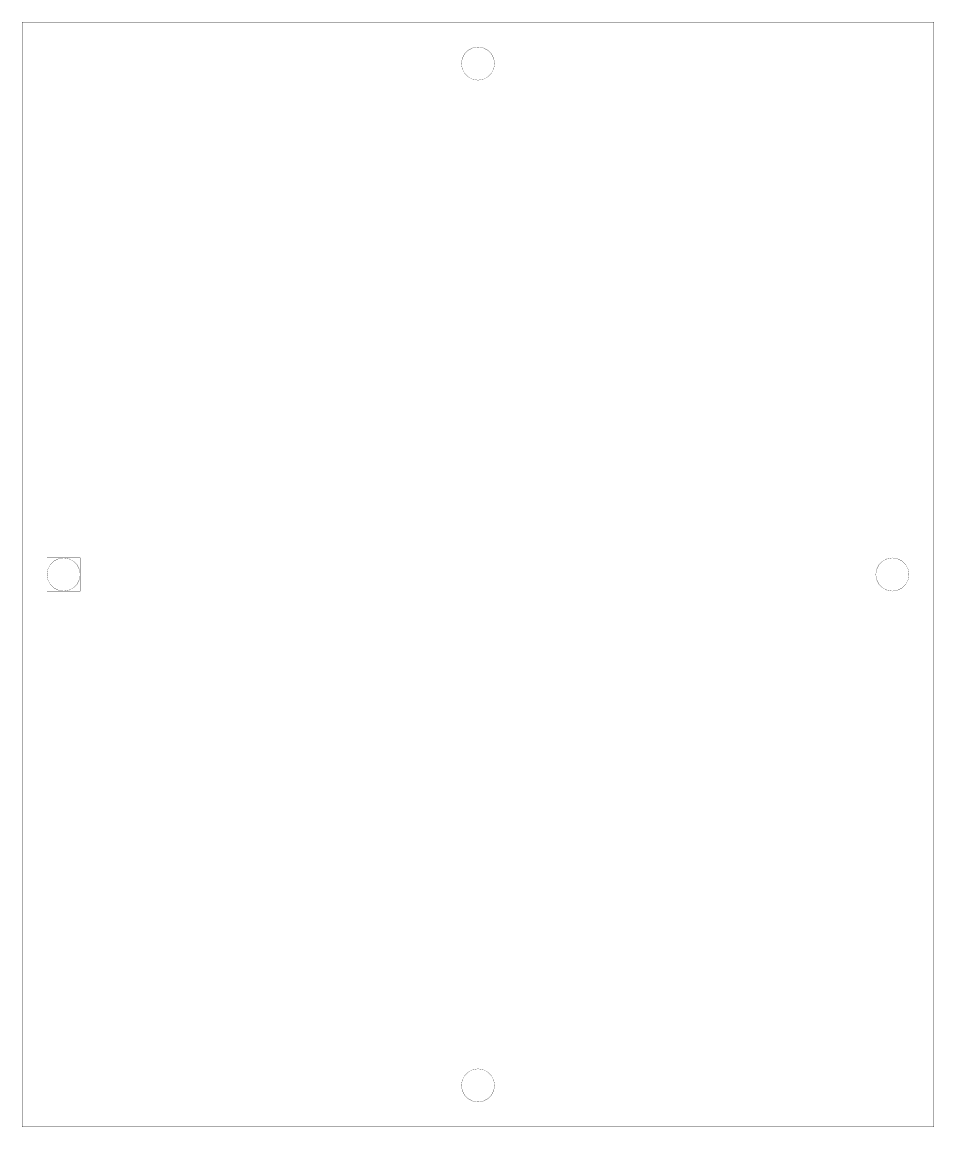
# Model space of a CAD drawing. Extents: x 0.04 to 6.54, y 0.04 to 7.91.
import ezdxf

# ---------------------------------------------------------------- set-up
doc = ezdxf.new("R2010")
doc.units = 0
doc.layers.get('0').update_dxf_attribs({"linetype": 'CONTINUOUS'})

msp = doc.modelspace()

# ---------------------------------------------------------------- linework, layer by layer
at = {"color": 5, "const_width": 0.00149}
for points in [[(0.0394, 0.0393), (0.0394, 7.9134), (6.5354, 7.9134), (6.5354, 0.0393), (0.0394, 0.0393)], [(3.3998, 7.5817), (3.4056, 7.6182), (3.3998, 7.6547), (3.383, 7.6876), (3.3569, 7.7137), (3.3239, 7.7305), (3.3228, 7.7307), (3.2874, 7.7363), (3.2509, 7.7305), (3.2179, 7.7137), (3.1918, 7.6876), (3.175, 7.6547), (3.1692, 7.6182), (3.175, 7.5817), (3.1918, 7.5488), (3.2179, 7.5226), (3.2509, 7.5059), (3.2874, 7.5001), (3.3228, 7.5057), (3.3239, 7.5059), (3.3569, 7.5226), (3.383, 7.5488), (3.3998, 7.5817)], [(0.2222, 4.0129), (0.239, 4.0458), (0.2651, 4.072), (0.298, 4.0888), (0.3346, 4.0946), (0.371, 4.0888), (0.404, 4.072), (0.4301, 4.0458), (0.4469, 4.0129), (0.4527, 3.9764), (0.4473, 3.9421), (0.4469, 3.9398), (0.4301, 3.9069), (0.404, 3.8807), (0.371, 3.8639), (0.3346, 3.8581), (0.298, 3.8639), (0.2651, 3.8807), (0.239, 3.9069), (0.2222, 3.9398), (0.2218, 3.9421), (0.2164, 3.9764), (0.2222, 4.0129)], [(0.2164, 3.8581), (0.4527, 3.8581), (0.4527, 4.0946), (0.2164, 4.0946), (0.2164, 3.8581)], [(6.3529, 3.9421), (6.3583, 3.9764), (6.3526, 4.0129), (6.3358, 4.0458), (6.3097, 4.072), (6.2767, 4.0888), (6.2402, 4.0946), (6.2037, 4.0888), (6.1708, 4.072), (6.1447, 4.0458), (6.1279, 4.0129), (6.1221, 3.9764), (6.1276, 3.9421), (6.1279, 3.9398), (6.1447, 3.9069), (6.1708, 3.8807), (6.2037, 3.8639), (6.2402, 3.8581), (6.2767, 3.8639), (6.3097, 3.8807), (6.3358, 3.9069), (6.3526, 3.9398), (6.3529, 3.9421)], [(3.3998, 0.2981), (3.4056, 0.3346), (3.3998, 0.371), (3.383, 0.404), (3.3569, 0.4301), (3.3239, 0.4469), (3.3228, 0.447), (3.2874, 0.4527), (3.2509, 0.4469), (3.2179, 0.4301), (3.1918, 0.404), (3.175, 0.371), (3.1692, 0.3346), (3.175, 0.2981), (3.1918, 0.2651), (3.2179, 0.239), (3.2509, 0.2222), (3.2874, 0.2165), (3.3228, 0.222), (3.3239, 0.2222), (3.3569, 0.239), (3.383, 0.2651), (3.3998, 0.2981)]]:
    msp.add_lwpolyline(points, close=True, dxfattribs=at)

doc.saveas('drawing.dxf')
